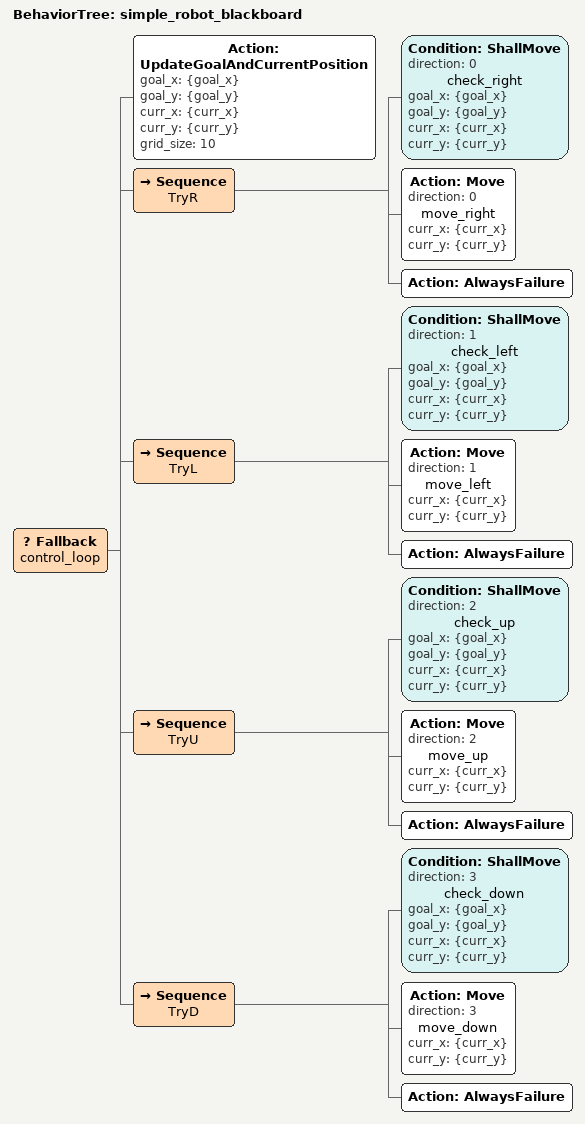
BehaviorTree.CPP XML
<root BTCPP_format="4">
    <BehaviorTree ID="simple_robot_blackboard">
        <Fallback name="control_loop">
            <!-- Store goal and robot pose in 4 blackboard variables -->
            <Action ID="UpdateGoalAndCurrentPosition" goal_x="{goal_x}" goal_y="{goal_y}" curr_x="{curr_x}" curr_y="{curr_y}" grid_size="10" />
            <!--
                Movement enum in the world.
                0: right,
                1: left,
                2: up,
                3: down
            -->
            <Sequence name="TryR">
                <Condition ID="ShallMove" direction="0" name="check_right" goal_x="{goal_x}" goal_y="{goal_y}" curr_x="{curr_x}" curr_y="{curr_y}" />
                <Action ID="Move" direction="0" name="move_right" curr_x="{curr_x}" curr_y="{curr_y}"/>
                <Action ID="AlwaysFailure"/>
            </Sequence>
            <Sequence name="TryL">
                <Condition ID="ShallMove" direction="1" name="check_left" goal_x="{goal_x}" goal_y="{goal_y}" curr_x="{curr_x}" curr_y="{curr_y}" />
                <Action ID="Move" direction="1" name="move_left" curr_x="{curr_x}" curr_y="{curr_y}"/>
                <Action ID="AlwaysFailure"/>
            </Sequence>
            <Sequence name="TryU">
                <Condition ID="ShallMove" direction="2" name="check_up" goal_x="{goal_x}" goal_y="{goal_y}" curr_x="{curr_x}" curr_y="{curr_y}" />
                <Action ID="Move" direction="2" name="move_up" curr_x="{curr_x}" curr_y="{curr_y}"/>
                <Action ID="AlwaysFailure"/>
            </Sequence>
            <Sequence name="TryD">
                <Condition ID="ShallMove" direction="3" name="check_down" goal_x="{goal_x}" goal_y="{goal_y}" curr_x="{curr_x}" curr_y="{curr_y}" />
                <Action ID="Move" direction="3" name="move_down" curr_x="{curr_x}" curr_y="{curr_y}"/>
                <Action ID="AlwaysFailure"/>
            </Sequence>
        </Fallback>
    </BehaviorTree>
</root>
